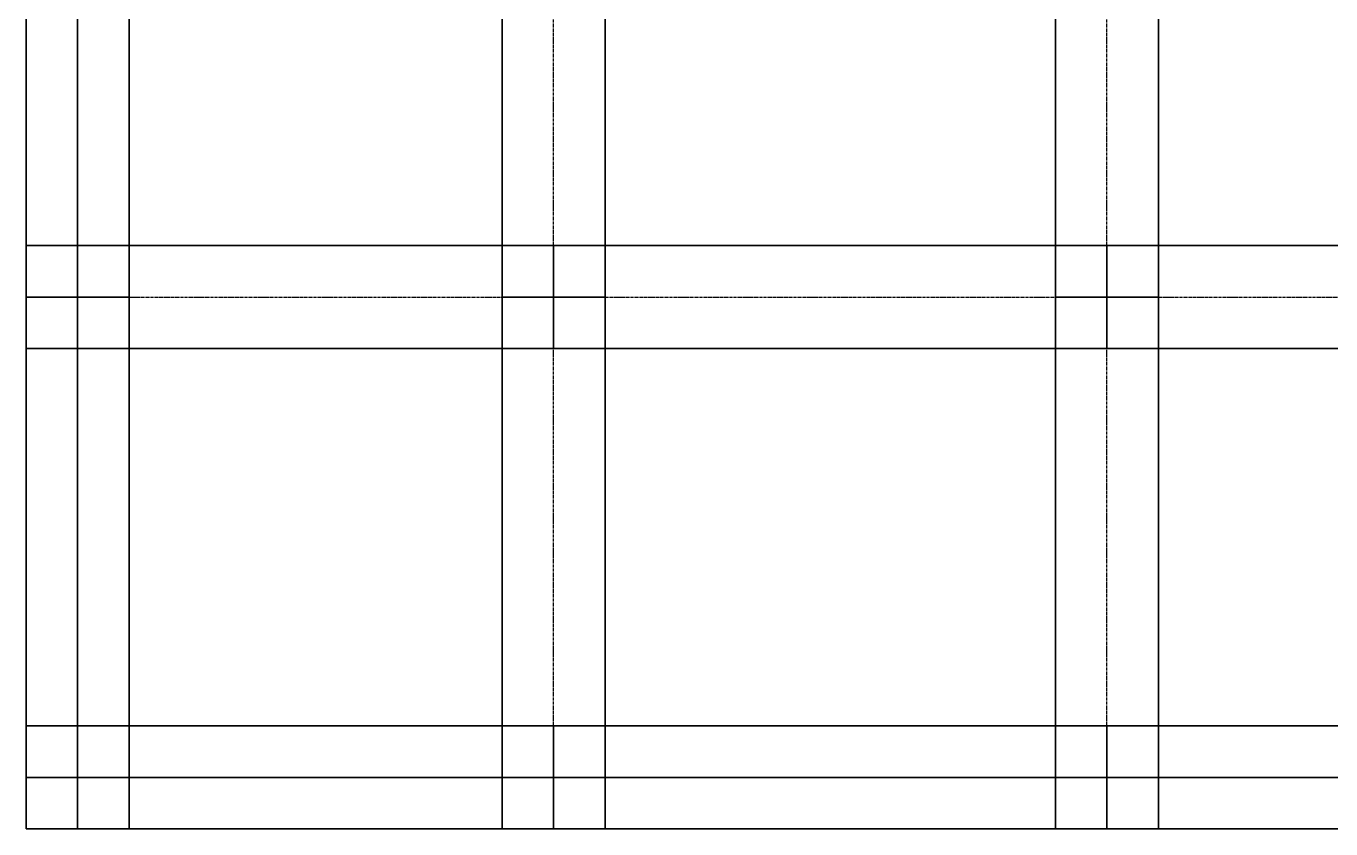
# Model space of a CAD drawing. Extents: x -12 to 2097, y 100 to 3117.
# Drawn here: x -12 to 292.2, y 100 to 287.1 of the extents above; entities that cross this region are included whole.
import ezdxf

# ---------------------------------------------------------------- set-up
doc = ezdxf.new("R2010")
doc.units = 0
doc.header["$MEASUREMENT"] = 0
doc.linetypes.add('Center', pattern=[2, 1.25, -0.25, 0.25, -0.25])
for name, color, linetype in [('BEAM', 5, 'CONTINUOUS'), ('CENTERLINES', 7, 'CONTINUOUS'), ('COLS', 5, 'CONTINUOUS'), ('SLAB', 6, 'CONTINUOUS')]:
    doc.layers.add(name, color=color, linetype=linetype)

msp = doc.modelspace()

# ---------------------------------------------------------------- linework, layer by layer
at = {"layer": 'BEAM', "color": 5, "linetype": 'CONTINUOUS'}
for points in [[(-12, 223.92, 600), (-12, 223.92, 624), (-12, 343.92, 624), (-12, 343.92, 600)], [(-12, 223.92, 624), (12, 223.92, 624), (12, 343.92, 624), (-12, 343.92, 624)], [(12, 223.92, 600), (-12, 223.92, 600), (-12, 343.92, 600), (12, 343.92, 600)], [(-12, 223.92, 468), (-12, 223.92, 492), (-12, 343.92, 492), (-12, 343.92, 468)], [(-12, 223.92, 492), (12, 223.92, 492), (12, 343.92, 492), (-12, 343.92, 492)], [(12, 223.92, 468), (-12, 223.92, 468), (-12, 343.92, 468), (12, 343.92, 468)], [(-12, 223.92, 336), (-12, 223.92, 360), (-12, 343.92, 360), (-12, 343.92, 336)], [(-12, 223.92, 360), (12, 223.92, 360), (12, 343.92, 360), (-12, 343.92, 360)], [(12, 223.92, 336), (-12, 223.92, 336), (-12, 343.92, 336), (12, 343.92, 336)], [(-12, 223.92, 204), (-12, 223.92, 228), (-12, 343.92, 228), (-12, 343.92, 204)], [(-12, 223.92, 228), (12, 223.92, 228), (12, 343.92, 228), (-12, 343.92, 228)], [(12, 223.92, 204), (-12, 223.92, 204), (-12, 343.92, 204), (12, 343.92, 204)], [(-12, 223.92, 60), (-12, 223.92, 84), (-12, 343.92, 84), (-12, 343.92, 60)], [(-12, 223.92, 84), (12, 223.92, 84), (12, 343.92, 84), (-12, 343.92, 84)], [(12, 223.92, 60), (-12, 223.92, 60), (-12, 343.92, 60), (12, 343.92, 60)], [(12, 223.92, 624), (12, 223.92, 600), (12, 343.92, 600), (12, 343.92, 624)], [(12, 223.92, 492), (12, 223.92, 468), (12, 343.92, 468), (12, 343.92, 492)], [(12, 223.92, 360), (12, 223.92, 336), (12, 343.92, 336), (12, 343.92, 360)], [(12, 223.92, 228), (12, 223.92, 204), (12, 343.92, 204), (12, 343.92, 228)], [(12, 223.92, 84), (12, 223.92, 60), (12, 343.92, 60), (12, 343.92, 84)], [(99, 223.92, 600), (99, 223.92, 624), (99, 343.92, 624), (99, 343.92, 600)], [(99, 223.92, 624), (123, 223.92, 624), (123, 343.92, 624), (99, 343.92, 624)], [(123, 223.92, 600), (99, 223.92, 600), (99, 343.92, 600), (123, 343.92, 600)], [(99, 223.92, 468), (99, 223.92, 492), (99, 343.92, 492), (99, 343.92, 468)], [(99, 223.92, 492), (123, 223.92, 492), (123, 343.92, 492), (99, 343.92, 492)], [(123, 223.92, 468), (99, 223.92, 468), (99, 343.92, 468), (123, 343.92, 468)], [(99, 223.92, 336), (99, 223.92, 360), (99, 343.92, 360), (99, 343.92, 336)], [(99, 223.92, 360), (123, 223.92, 360), (123, 343.92, 360), (99, 343.92, 360)], [(123, 223.92, 336), (99, 223.92, 336), (99, 343.92, 336), (123, 343.92, 336)], [(99, 223.92, 204), (99, 223.92, 228), (99, 343.92, 228), (99, 343.92, 204)], [(99, 223.92, 228), (123, 223.92, 228), (123, 343.92, 228), (99, 343.92, 228)], [(123, 223.92, 204), (99, 223.92, 204), (99, 343.92, 204), (123, 343.92, 204)], [(99, 223.92, 60), (99, 223.92, 84), (99, 343.92, 84), (99, 343.92, 60)], [(99, 223.92, 84), (123, 223.92, 84), (123, 343.92, 84), (99, 343.92, 84)], [(123, 223.92, 60), (99, 223.92, 60), (99, 343.92, 60), (123, 343.92, 60)], [(123, 223.92, 624), (123, 223.92, 600), (123, 343.92, 600), (123, 343.92, 624)], [(123, 223.92, 492), (123, 223.92, 468), (123, 343.92, 468), (123, 343.92, 492)], [(123, 223.92, 360), (123, 223.92, 336), (123, 343.92, 336), (123, 343.92, 360)], [(123, 223.92, 228), (123, 223.92, 204), (123, 343.92, 204), (123, 343.92, 228)], [(123, 223.92, 84), (123, 223.92, 60), (123, 343.92, 60), (123, 343.92, 84)], [(228, 223.92, 600), (228, 223.92, 624), (228, 343.92, 624), (228, 343.92, 600)], [(228, 223.92, 624), (252, 223.92, 624), (252, 343.92, 624), (228, 343.92, 624)], [(252, 223.92, 600), (228, 223.92, 600), (228, 343.92, 600), (252, 343.92, 600)], [(228, 223.92, 468), (228, 223.92, 492), (228, 343.92, 492), (228, 343.92, 468)], [(228, 223.92, 492), (252, 223.92, 492), (252, 343.92, 492), (228, 343.92, 492)], [(252, 223.92, 468), (228, 223.92, 468), (228, 343.92, 468), (252, 343.92, 468)], [(228, 223.92, 336), (228, 223.92, 360), (228, 343.92, 360), (228, 343.92, 336)], [(228, 223.92, 360), (252, 223.92, 360), (252, 343.92, 360), (228, 343.92, 360)], [(252, 223.92, 336), (228, 223.92, 336), (228, 343.92, 336), (252, 343.92, 336)], [(228, 223.92, 204), (228, 223.92, 228), (228, 343.92, 228), (228, 343.92, 204)], [(228, 223.92, 228), (252, 223.92, 228), (252, 343.92, 228), (228, 343.92, 228)], [(252, 223.92, 204), (228, 223.92, 204), (228, 343.92, 204), (252, 343.92, 204)], [(228, 223.92, 60), (228, 223.92, 84), (228, 343.92, 84), (228, 343.92, 60)], [(228, 223.92, 84), (252, 223.92, 84), (252, 343.92, 84), (228, 343.92, 84)], [(252, 223.92, 60), (228, 223.92, 60), (228, 343.92, 60), (252, 343.92, 60)], [(252, 223.92, 624), (252, 223.92, 600), (252, 343.92, 600), (252, 343.92, 624)], [(252, 223.92, 492), (252, 223.92, 468), (252, 343.92, 468), (252, 343.92, 492)], [(252, 223.92, 360), (252, 223.92, 336), (252, 343.92, 336), (252, 343.92, 360)], [(252, 223.92, 228), (252, 223.92, 204), (252, 343.92, 204), (252, 343.92, 228)], [(252, 223.92, 84), (252, 223.92, 60), (252, 343.92, 60), (252, 343.92, 84)], [(0, 235.92, 600), (0, 235.92, 624), (111, 235.92, 624), (111, 235.92, 600)], [(0, 235.92, 624), (0, 211.92, 624), (111, 211.92, 624), (111, 235.92, 624)], [(0, 211.92, 600), (0, 235.92, 600), (111, 235.92, 600), (111, 211.92, 600)], [(0, 235.92, 468), (0, 235.92, 492), (111, 235.92, 492), (111, 235.92, 468)], [(0, 235.92, 492), (0, 211.92, 492), (111, 211.92, 492), (111, 235.92, 492)], [(0, 211.92, 468), (0, 235.92, 468), (111, 235.92, 468), (111, 211.92, 468)], [(0, 235.92, 336), (0, 235.92, 360), (111, 235.92, 360), (111, 235.92, 336)], [(0, 235.92, 360), (0, 211.92, 360), (111, 211.92, 360), (111, 235.92, 360)], [(0, 211.92, 336), (0, 235.92, 336), (111, 235.92, 336), (111, 211.92, 336)], [(0, 235.92, 204), (0, 235.92, 228), (111, 235.92, 228), (111, 235.92, 204)], [(0, 235.92, 228), (0, 211.92, 228), (111, 211.92, 228), (111, 235.92, 228)], [(0, 211.92, 204), (0, 235.92, 204), (111, 235.92, 204), (111, 211.92, 204)], [(0, 235.92, 60), (0, 235.92, 84), (111, 235.92, 84), (111, 235.92, 60)], [(0, 235.92, 84), (0, 211.92, 84), (111, 211.92, 84), (111, 235.92, 84)], [(0, 211.92, 60), (0, 235.92, 60), (111, 235.92, 60), (111, 211.92, 60)], [(111, 235.92, 600), (111, 235.92, 624), (240, 235.92, 624), (240, 235.92, 600)], [(111, 235.92, 624), (111, 211.92, 624), (240, 211.92, 624), (240, 235.92, 624)], [(111, 211.92, 600), (111, 235.92, 600), (240, 235.92, 600), (240, 211.92, 600)], [(111, 235.92, 468), (111, 235.92, 492), (240, 235.92, 492), (240, 235.92, 468)], [(111, 235.92, 492), (111, 211.92, 492), (240, 211.92, 492), (240, 235.92, 492)], [(111, 211.92, 468), (111, 235.92, 468), (240, 235.92, 468), (240, 211.92, 468)], [(111, 235.92, 336), (111, 235.92, 360), (240, 235.92, 360), (240, 235.92, 336)], [(111, 235.92, 360), (111, 211.92, 360), (240, 211.92, 360), (240, 235.92, 360)], [(111, 211.92, 336), (111, 235.92, 336), (240, 235.92, 336), (240, 211.92, 336)], [(111, 235.92, 204), (111, 235.92, 228), (240, 235.92, 228), (240, 235.92, 204)], [(111, 235.92, 228), (111, 211.92, 228), (240, 211.92, 228), (240, 235.92, 228)], [(111, 211.92, 204), (111, 235.92, 204), (240, 235.92, 204), (240, 211.92, 204)], [(111, 235.92, 60), (111, 235.92, 84), (240, 235.92, 84), (240, 235.92, 60)], [(111, 235.92, 84), (111, 211.92, 84), (240, 211.92, 84), (240, 235.92, 84)], [(111, 211.92, 60), (111, 235.92, 60), (240, 235.92, 60), (240, 211.92, 60)], [(240, 235.92, 600), (240, 235.92, 624), (351, 235.92, 624), (351, 235.92, 600)], [(240, 235.92, 624), (240, 211.92, 624), (351, 211.92, 624), (351, 235.92, 624)], [(240, 211.92, 600), (240, 235.92, 600), (351, 235.92, 600), (351, 211.92, 600)], [(240, 235.92, 468), (240, 235.92, 492), (351, 235.92, 492), (351, 235.92, 468)], [(240, 235.92, 492), (240, 211.92, 492), (351, 211.92, 492), (351, 235.92, 492)], [(240, 211.92, 468), (240, 235.92, 468), (351, 235.92, 468), (351, 211.92, 468)], [(240, 235.92, 336), (240, 235.92, 360), (351, 235.92, 360), (351, 235.92, 336)], [(240, 235.92, 360), (240, 211.92, 360), (351, 211.92, 360), (351, 235.92, 360)], [(240, 211.92, 336), (240, 235.92, 336), (351, 235.92, 336), (351, 211.92, 336)], [(240, 235.92, 204), (240, 235.92, 228), (351, 235.92, 228), (351, 235.92, 204)], [(240, 235.92, 228), (240, 211.92, 228), (351, 211.92, 228), (351, 235.92, 228)], [(240, 211.92, 204), (240, 235.92, 204), (351, 235.92, 204), (351, 211.92, 204)], [(240, 235.92, 60), (240, 235.92, 84), (351, 235.92, 84), (351, 235.92, 60)], [(240, 235.92, 84), (240, 211.92, 84), (351, 211.92, 84), (351, 235.92, 84)], [(240, 211.92, 60), (240, 235.92, 60), (351, 235.92, 60), (351, 211.92, 60)], [(-12, 111.96, 600), (-12, 111.96, 624), (-12, 223.92, 624), (-12, 223.92, 600)], [(-12, 111.96, 624), (12, 111.96, 624), (12, 223.92, 624), (-12, 223.92, 624)], [(12, 111.96, 600), (-12, 111.96, 600), (-12, 223.92, 600), (12, 223.92, 600)], [(-12, 111.96, 468), (-12, 111.96, 492), (-12, 223.92, 492), (-12, 223.92, 468)], [(-12, 111.96, 492), (12, 111.96, 492), (12, 223.92, 492), (-12, 223.92, 492)], [(12, 111.96, 468), (-12, 111.96, 468), (-12, 223.92, 468), (12, 223.92, 468)], [(-12, 111.96, 336), (-12, 111.96, 360), (-12, 223.92, 360), (-12, 223.92, 336)], [(-12, 111.96, 360), (12, 111.96, 360), (12, 223.92, 360), (-12, 223.92, 360)], [(12, 111.96, 336), (-12, 111.96, 336), (-12, 223.92, 336), (12, 223.92, 336)], [(-12, 111.96, 204), (-12, 111.96, 228), (-12, 223.92, 228), (-12, 223.92, 204)], [(-12, 111.96, 228), (12, 111.96, 228), (12, 223.92, 228), (-12, 223.92, 228)], [(12, 111.96, 204), (-12, 111.96, 204), (-12, 223.92, 204), (12, 223.92, 204)], [(-12, 111.96, 60), (-12, 111.96, 84), (-12, 223.92, 84), (-12, 223.92, 60)], [(-12, 111.96, 84), (12, 111.96, 84), (12, 223.92, 84), (-12, 223.92, 84)], [(12, 111.96, 60), (-12, 111.96, 60), (-12, 223.92, 60), (12, 223.92, 60)], [(12, 111.96, 624), (12, 111.96, 600), (12, 223.92, 600), (12, 223.92, 624)], [(12, 111.96, 492), (12, 111.96, 468), (12, 223.92, 468), (12, 223.92, 492)], [(12, 111.96, 360), (12, 111.96, 336), (12, 223.92, 336), (12, 223.92, 360)], [(12, 111.96, 228), (12, 111.96, 204), (12, 223.92, 204), (12, 223.92, 228)], [(12, 111.96, 84), (12, 111.96, 60), (12, 223.92, 60), (12, 223.92, 84)], [(99, 111.96, 600), (99, 111.96, 624), (99, 223.92, 624), (99, 223.92, 600)], [(99, 111.96, 624), (123, 111.96, 624), (123, 223.92, 624), (99, 223.92, 624)], [(123, 111.96, 600), (99, 111.96, 600), (99, 223.92, 600), (123, 223.92, 600)], [(99, 111.96, 468), (99, 111.96, 492), (99, 223.92, 492), (99, 223.92, 468)], [(99, 111.96, 492), (123, 111.96, 492), (123, 223.92, 492), (99, 223.92, 492)], [(123, 111.96, 468), (99, 111.96, 468), (99, 223.92, 468), (123, 223.92, 468)], [(99, 111.96, 336), (99, 111.96, 360), (99, 223.92, 360), (99, 223.92, 336)], [(99, 111.96, 360), (123, 111.96, 360), (123, 223.92, 360), (99, 223.92, 360)], [(123, 111.96, 336), (99, 111.96, 336), (99, 223.92, 336), (123, 223.92, 336)], [(99, 111.96, 204), (99, 111.96, 228), (99, 223.92, 228), (99, 223.92, 204)], [(99, 111.96, 228), (123, 111.96, 228), (123, 223.92, 228), (99, 223.92, 228)], [(123, 111.96, 204), (99, 111.96, 204), (99, 223.92, 204), (123, 223.92, 204)], [(99, 111.96, 60), (99, 111.96, 84), (99, 223.92, 84), (99, 223.92, 60)], [(99, 111.96, 84), (123, 111.96, 84), (123, 223.92, 84), (99, 223.92, 84)], [(123, 111.96, 60), (99, 111.96, 60), (99, 223.92, 60), (123, 223.92, 60)], [(123, 111.96, 624), (123, 111.96, 600), (123, 223.92, 600), (123, 223.92, 624)], [(123, 111.96, 492), (123, 111.96, 468), (123, 223.92, 468), (123, 223.92, 492)], [(123, 111.96, 360), (123, 111.96, 336), (123, 223.92, 336), (123, 223.92, 360)], [(123, 111.96, 228), (123, 111.96, 204), (123, 223.92, 204), (123, 223.92, 228)], [(123, 111.96, 84), (123, 111.96, 60), (123, 223.92, 60), (123, 223.92, 84)], [(228, 111.96, 600), (228, 111.96, 624), (228, 223.92, 624), (228, 223.92, 600)], [(228, 111.96, 624), (252, 111.96, 624), (252, 223.92, 624), (228, 223.92, 624)], [(252, 111.96, 600), (228, 111.96, 600), (228, 223.92, 600), (252, 223.92, 600)], [(228, 111.96, 468), (228, 111.96, 492), (228, 223.92, 492), (228, 223.92, 468)], [(228, 111.96, 492), (252, 111.96, 492), (252, 223.92, 492), (228, 223.92, 492)], [(252, 111.96, 468), (228, 111.96, 468), (228, 223.92, 468), (252, 223.92, 468)], [(228, 111.96, 336), (228, 111.96, 360), (228, 223.92, 360), (228, 223.92, 336)], [(228, 111.96, 360), (252, 111.96, 360), (252, 223.92, 360), (228, 223.92, 360)], [(252, 111.96, 336), (228, 111.96, 336), (228, 223.92, 336), (252, 223.92, 336)], [(228, 111.96, 204), (228, 111.96, 228), (228, 223.92, 228), (228, 223.92, 204)], [(228, 111.96, 228), (252, 111.96, 228), (252, 223.92, 228), (228, 223.92, 228)], [(252, 111.96, 204), (228, 111.96, 204), (228, 223.92, 204), (252, 223.92, 204)], [(228, 111.96, 60), (228, 111.96, 84), (228, 223.92, 84), (228, 223.92, 60)], [(228, 111.96, 84), (252, 111.96, 84), (252, 223.92, 84), (228, 223.92, 84)], [(252, 111.96, 60), (228, 111.96, 60), (228, 223.92, 60), (252, 223.92, 60)], [(252, 111.96, 624), (252, 111.96, 600), (252, 223.92, 600), (252, 223.92, 624)], [(252, 111.96, 492), (252, 111.96, 468), (252, 223.92, 468), (252, 223.92, 492)], [(252, 111.96, 360), (252, 111.96, 336), (252, 223.92, 336), (252, 223.92, 360)], [(252, 111.96, 228), (252, 111.96, 204), (252, 223.92, 204), (252, 223.92, 228)], [(252, 111.96, 84), (252, 111.96, 60), (252, 223.92, 60), (252, 223.92, 84)], [(0, 211.92, 624), (0, 211.92, 600), (111, 211.92, 600), (111, 211.92, 624)], [(0, 211.92, 492), (0, 211.92, 468), (111, 211.92, 468), (111, 211.92, 492)], [(0, 211.92, 360), (0, 211.92, 336), (111, 211.92, 336), (111, 211.92, 360)], [(0, 211.92, 228), (0, 211.92, 204), (111, 211.92, 204), (111, 211.92, 228)], [(0, 211.92, 84), (0, 211.92, 60), (111, 211.92, 60), (111, 211.92, 84)], [(111, 211.92, 624), (111, 211.92, 600), (240, 211.92, 600), (240, 211.92, 624)], [(111, 211.92, 492), (111, 211.92, 468), (240, 211.92, 468), (240, 211.92, 492)], [(111, 211.92, 360), (111, 211.92, 336), (240, 211.92, 336), (240, 211.92, 360)], [(111, 211.92, 228), (111, 211.92, 204), (240, 211.92, 204), (240, 211.92, 228)], [(111, 211.92, 84), (111, 211.92, 60), (240, 211.92, 60), (240, 211.92, 84)], [(240, 211.92, 624), (240, 211.92, 600), (351, 211.92, 600), (351, 211.92, 624)], [(240, 211.92, 492), (240, 211.92, 468), (351, 211.92, 468), (351, 211.92, 492)], [(240, 211.92, 360), (240, 211.92, 336), (351, 211.92, 336), (351, 211.92, 360)], [(240, 211.92, 228), (240, 211.92, 204), (351, 211.92, 204), (351, 211.92, 228)], [(240, 211.92, 84), (240, 211.92, 60), (351, 211.92, 60), (351, 211.92, 84)], [(0, 123.96, 600), (0, 123.96, 624), (111, 123.96, 624), (111, 123.96, 600)], [(0, 123.96, 624), (0, 99.96, 624), (111, 99.96, 624), (111, 123.96, 624)], [(0, 99.96, 600), (0, 123.96, 600), (111, 123.96, 600), (111, 99.96, 600)], [(0, 123.96, 468), (0, 123.96, 492), (111, 123.96, 492), (111, 123.96, 468)], [(0, 123.96, 492), (0, 99.96, 492), (111, 99.96, 492), (111, 123.96, 492)], [(0, 99.96, 468), (0, 123.96, 468), (111, 123.96, 468), (111, 99.96, 468)], [(0, 123.96, 336), (0, 123.96, 360), (111, 123.96, 360), (111, 123.96, 336)], [(0, 123.96, 360), (0, 99.96, 360), (111, 99.96, 360), (111, 123.96, 360)], [(0, 99.96, 336), (0, 123.96, 336), (111, 123.96, 336), (111, 99.96, 336)], [(0, 123.96, 204), (0, 123.96, 228), (111, 123.96, 228), (111, 123.96, 204)], [(0, 123.96, 228), (0, 99.96, 228), (111, 99.96, 228), (111, 123.96, 228)], [(0, 99.96, 204), (0, 123.96, 204), (111, 123.96, 204), (111, 99.96, 204)], [(0, 123.96, 60), (0, 123.96, 84), (111, 123.96, 84), (111, 123.96, 60)], [(0, 123.96, 84), (0, 99.96, 84), (111, 99.96, 84), (111, 123.96, 84)], [(0, 99.96, 60), (0, 123.96, 60), (111, 123.96, 60), (111, 99.96, 60)], [(111, 123.96, 600), (111, 123.96, 624), (240, 123.96, 624), (240, 123.96, 600)], [(111, 123.96, 624), (111, 99.96, 624), (240, 99.96, 624), (240, 123.96, 624)], [(111, 99.96, 600), (111, 123.96, 600), (240, 123.96, 600), (240, 99.96, 600)], [(111, 123.96, 468), (111, 123.96, 492), (240, 123.96, 492), (240, 123.96, 468)], [(111, 123.96, 492), (111, 99.96, 492), (240, 99.96, 492), (240, 123.96, 492)], [(111, 99.96, 468), (111, 123.96, 468), (240, 123.96, 468), (240, 99.96, 468)], [(111, 123.96, 336), (111, 123.96, 360), (240, 123.96, 360), (240, 123.96, 336)], [(111, 123.96, 360), (111, 99.96, 360), (240, 99.96, 360), (240, 123.96, 360)], [(111, 99.96, 336), (111, 123.96, 336), (240, 123.96, 336), (240, 99.96, 336)], [(111, 123.96, 204), (111, 123.96, 228), (240, 123.96, 228), (240, 123.96, 204)], [(111, 123.96, 228), (111, 99.96, 228), (240, 99.96, 228), (240, 123.96, 228)], [(111, 99.96, 204), (111, 123.96, 204), (240, 123.96, 204), (240, 99.96, 204)], [(111, 123.96, 60), (111, 123.96, 84), (240, 123.96, 84), (240, 123.96, 60)], [(111, 123.96, 84), (111, 99.96, 84), (240, 99.96, 84), (240, 123.96, 84)], [(111, 99.96, 60), (111, 123.96, 60), (240, 123.96, 60), (240, 99.96, 60)], [(240, 123.96, 600), (240, 123.96, 624), (351, 123.96, 624), (351, 123.96, 600)], [(240, 123.96, 624), (240, 99.96, 624), (351, 99.96, 624), (351, 123.96, 624)], [(240, 99.96, 600), (240, 123.96, 600), (351, 123.96, 600), (351, 99.96, 600)], [(240, 123.96, 468), (240, 123.96, 492), (351, 123.96, 492), (351, 123.96, 468)], [(240, 123.96, 492), (240, 99.96, 492), (351, 99.96, 492), (351, 123.96, 492)], [(240, 99.96, 468), (240, 123.96, 468), (351, 123.96, 468), (351, 99.96, 468)], [(240, 123.96, 336), (240, 123.96, 360), (351, 123.96, 360), (351, 123.96, 336)], [(240, 123.96, 360), (240, 99.96, 360), (351, 99.96, 360), (351, 123.96, 360)], [(240, 99.96, 336), (240, 123.96, 336), (351, 123.96, 336), (351, 99.96, 336)], [(240, 123.96, 204), (240, 123.96, 228), (351, 123.96, 228), (351, 123.96, 204)], [(240, 123.96, 228), (240, 99.96, 228), (351, 99.96, 228), (351, 123.96, 228)], [(240, 99.96, 204), (240, 123.96, 204), (351, 123.96, 204), (351, 99.96, 204)], [(240, 123.96, 60), (240, 123.96, 84), (351, 123.96, 84), (351, 123.96, 60)], [(240, 123.96, 84), (240, 99.96, 84), (351, 99.96, 84), (351, 123.96, 84)], [(240, 99.96, 60), (240, 123.96, 60), (351, 123.96, 60), (351, 99.96, 60)], [(0, 99.96, 624), (0, 99.96, 600), (111, 99.96, 600), (111, 99.96, 624)], [(0, 99.96, 492), (0, 99.96, 468), (111, 99.96, 468), (111, 99.96, 492)], [(0, 99.96, 360), (0, 99.96, 336), (111, 99.96, 336), (111, 99.96, 360)], [(0, 99.96, 228), (0, 99.96, 204), (111, 99.96, 204), (111, 99.96, 228)], [(0, 99.96, 84), (0, 99.96, 60), (111, 99.96, 60), (111, 99.96, 84)], [(111, 99.96, 624), (111, 99.96, 600), (240, 99.96, 600), (240, 99.96, 624)], [(111, 99.96, 492), (111, 99.96, 468), (240, 99.96, 468), (240, 99.96, 492)], [(111, 99.96, 360), (111, 99.96, 336), (240, 99.96, 336), (240, 99.96, 360)], [(111, 99.96, 228), (111, 99.96, 204), (240, 99.96, 204), (240, 99.96, 228)], [(111, 99.96, 84), (111, 99.96, 60), (240, 99.96, 60), (240, 99.96, 84)], [(240, 99.96, 624), (240, 99.96, 600), (351, 99.96, 600), (351, 99.96, 624)], [(240, 99.96, 492), (240, 99.96, 468), (351, 99.96, 468), (351, 99.96, 492)], [(240, 99.96, 360), (240, 99.96, 336), (351, 99.96, 336), (351, 99.96, 360)], [(240, 99.96, 228), (240, 99.96, 204), (351, 99.96, 204), (351, 99.96, 228)], [(240, 99.96, 84), (240, 99.96, 60), (351, 99.96, 60), (351, 99.96, 84)]]:
    msp.add_3dface(points, dxfattribs=at)
at = {"layer": 'CENTERLINES', "color": 0, "linetype": 'CENTER', "ltscale": 0.5}
for p, q in [((0, 223.92, 624), (0, 343.92, 624)), ((0, 223.92, 492), (0, 343.92, 492)), ((0, 223.92, 360), (0, 343.92, 360)), ((0, 223.92, 228), (0, 343.92, 228)), ((0, 223.92, 84), (0, 343.92, 84)), ((111, 223.92, 624), (111, 343.92, 624)), ((111, 223.92, 492), (111, 343.92, 492)), ((111, 223.92, 360), (111, 343.92, 360)), ((111, 223.92, 228), (111, 343.92, 228)), ((111, 223.92, 84), (111, 343.92, 84)), ((240, 223.92, 624), (240, 343.92, 624)), ((240, 223.92, 492), (240, 343.92, 492)), ((240, 223.92, 360), (240, 343.92, 360)), ((240, 223.92, 228), (240, 343.92, 228)), ((240, 223.92, 84), (240, 343.92, 84)), ((0, 111.96, 624), (0, 223.92, 624)), ((0, 111.96, 492), (0, 223.92, 492)), ((0, 111.96, 360), (0, 223.92, 360)), ((0, 111.96, 228), (0, 223.92, 228)), ((0, 111.96, 84), (0, 223.92, 84)), ((0, 223.92, 624), (111, 223.92, 624)), ((0, 223.92, 492), (111, 223.92, 492)), ((0, 223.92, 360), (111, 223.92, 360)), ((0, 223.92, 228), (111, 223.92, 228)), ((0, 223.92, 84), (111, 223.92, 84)), ((0, 223.92, 492), (0, 223.92, 624)), ((0, 223.92, 360), (0, 223.92, 492)), ((0, 223.92, 228), (0, 223.92, 360)), ((0, 223.92, 84), (0, 223.92, 228)), ((0, 223.92, 24), (0, 223.92, 84)), ((0, 223.92), (0, 223.92, 24)), ((111, 111.96, 624), (111, 223.92, 624)), ((111, 111.96, 492), (111, 223.92, 492)), ((111, 111.96, 360), (111, 223.92, 360)), ((111, 111.96, 228), (111, 223.92, 228)), ((111, 111.96, 84), (111, 223.92, 84)), ((111, 223.92, 624), (240, 223.92, 624)), ((111, 223.92, 492), (240, 223.92, 492)), ((111, 223.92, 360), (240, 223.92, 360)), ((111, 223.92, 228), (240, 223.92, 228)), ((111, 223.92, 84), (240, 223.92, 84)), ((111, 223.92, 492), (111, 223.92, 624)), ((111, 223.92, 360), (111, 223.92, 492)), ((111, 223.92, 228), (111, 223.92, 360)), ((111, 223.92, 84), (111, 223.92, 228)), ((111, 223.92, 24), (111, 223.92, 84)), ((111, 223.92), (111, 223.92, 24)), ((240, 111.96, 624), (240, 223.92, 624)), ((240, 111.96, 492), (240, 223.92, 492)), ((240, 111.96, 360), (240, 223.92, 360)), ((240, 111.96, 228), (240, 223.92, 228)), ((240, 111.96, 84), (240, 223.92, 84)), ((240, 223.92, 624), (351, 223.92, 624)), ((240, 223.92, 492), (351, 223.92, 492)), ((240, 223.92, 360), (351, 223.92, 360)), ((240, 223.92, 228), (351, 223.92, 228)), ((240, 223.92, 84), (351, 223.92, 84)), ((240, 223.92, 492), (240, 223.92, 624)), ((240, 223.92, 360), (240, 223.92, 492)), ((240, 223.92, 228), (240, 223.92, 360)), ((240, 223.92, 84), (240, 223.92, 228)), ((240, 223.92, 24), (240, 223.92, 84)), ((240, 223.92), (240, 223.92, 24)), ((0, 111.96, 624), (111, 111.96, 624)), ((0, 111.96, 492), (111, 111.96, 492)), ((0, 111.96, 360), (111, 111.96, 360)), ((0, 111.96, 228), (111, 111.96, 228)), ((0, 111.96, 84), (111, 111.96, 84)), ((0, 111.96, 492), (0, 111.96, 624)), ((0, 111.96, 360), (0, 111.96, 492)), ((0, 111.96, 228), (0, 111.96, 360)), ((0, 111.96, 84), (0, 111.96, 228)), ((0, 111.96, 24), (0, 111.96, 84)), ((0, 111.96), (0, 111.96, 24)), ((111, 111.96, 624), (240, 111.96, 624)), ((111, 111.96, 492), (240, 111.96, 492)), ((111, 111.96, 360), (240, 111.96, 360)), ((111, 111.96, 228), (240, 111.96, 228)), ((111, 111.96, 84), (240, 111.96, 84)), ((111, 111.96, 492), (111, 111.96, 624)), ((111, 111.96, 360), (111, 111.96, 492)), ((111, 111.96, 228), (111, 111.96, 360)), ((111, 111.96, 84), (111, 111.96, 228)), ((111, 111.96, 24), (111, 111.96, 84)), ((111, 111.96), (111, 111.96, 24)), ((240, 111.96, 624), (351, 111.96, 624)), ((240, 111.96, 492), (351, 111.96, 492)), ((240, 111.96, 360), (351, 111.96, 360)), ((240, 111.96, 228), (351, 111.96, 228)), ((240, 111.96, 84), (351, 111.96, 84)), ((240, 111.96, 492), (240, 111.96, 624)), ((240, 111.96, 360), (240, 111.96, 492)), ((240, 111.96, 228), (240, 111.96, 360)), ((240, 111.96, 84), (240, 111.96, 228)), ((240, 111.96, 24), (240, 111.96, 84)), ((240, 111.96), (240, 111.96, 24))]:
    msp.add_line(p, q, dxfattribs=at)
at = {"layer": 'CENTERLINES', "color": 0, "linetype": 'CENTER'}
for elevation in [624, 492, 360, 228, 84]:
    msp.add_lwpolyline([(1170, 111.96), (1098, 111.96), (987, 111.96), (915, 111.96), (744, 111.96), (573, 111.96), (402, 111.96), (351, 111.96), (240, 111.96), (111, 111.96), (0, 111.96), (0, 223.92), (0, 343.92), (0, 454.92), (0, 514.92), (0, 685.92), (0, 856.92), (0, 1027.92), (0, 1198.92), (0, 1369.92), (0, 1540.92), (0, 1711.92)], dxfattribs=dict(at, elevation=elevation))
at = {"layer": 'COLS', "color": 5, "linetype": 'CONTINUOUS'}
for points in [[(12, 235.92, 492), (-12, 235.92, 492), (-12, 235.92, 624), (12, 235.92, 624)], [(-12, 235.92, 492), (-12, 211.92, 492), (-12, 211.92, 624), (-12, 235.92, 624)], [(12, 235.92, 360), (-12, 235.92, 360), (-12, 235.92, 492), (12, 235.92, 492)], [(-12, 235.92, 360), (-12, 211.92, 360), (-12, 211.92, 492), (-12, 235.92, 492)], [(12, 235.92, 228), (-12, 235.92, 228), (-12, 235.92, 360), (12, 235.92, 360)], [(-12, 235.92, 228), (-12, 211.92, 228), (-12, 211.92, 360), (-12, 235.92, 360)], [(12, 235.92, 84), (-12, 235.92, 84), (-12, 235.92, 228), (12, 235.92, 228)], [(-12, 235.92, 84), (-12, 211.92, 84), (-12, 211.92, 228), (-12, 235.92, 228)], [(12, 235.92, 24), (-12, 235.92, 24), (-12, 235.92, 84), (12, 235.92, 84)], [(-12, 235.92, 24), (-12, 211.92, 24), (-12, 211.92, 84), (-12, 235.92, 84)], [(12, 235.92), (-12, 235.92), (-12, 235.92, 24), (12, 235.92, 24)], [(-12, 235.92), (-12, 211.92), (-12, 211.92, 24), (-12, 235.92, 24)], [(12, 211.92, 492), (12, 235.92, 492), (12, 235.92, 624), (12, 211.92, 624)], [(12, 211.92, 360), (12, 235.92, 360), (12, 235.92, 492), (12, 211.92, 492)], [(12, 211.92, 228), (12, 235.92, 228), (12, 235.92, 360), (12, 211.92, 360)], [(12, 211.92, 84), (12, 235.92, 84), (12, 235.92, 228), (12, 211.92, 228)], [(12, 211.92, 24), (12, 235.92, 24), (12, 235.92, 84), (12, 211.92, 84)], [(12, 211.92), (12, 235.92), (12, 235.92, 24), (12, 211.92, 24)], [(123, 235.92, 492), (99, 235.92, 492), (99, 235.92, 624), (123, 235.92, 624)], [(99, 235.92, 492), (99, 211.92, 492), (99, 211.92, 624), (99, 235.92, 624)], [(123, 235.92, 360), (99, 235.92, 360), (99, 235.92, 492), (123, 235.92, 492)], [(99, 235.92, 360), (99, 211.92, 360), (99, 211.92, 492), (99, 235.92, 492)], [(123, 235.92, 228), (99, 235.92, 228), (99, 235.92, 360), (123, 235.92, 360)], [(99, 235.92, 228), (99, 211.92, 228), (99, 211.92, 360), (99, 235.92, 360)], [(123, 235.92, 84), (99, 235.92, 84), (99, 235.92, 228), (123, 235.92, 228)], [(99, 235.92, 84), (99, 211.92, 84), (99, 211.92, 228), (99, 235.92, 228)], [(123, 235.92, 24), (99, 235.92, 24), (99, 235.92, 84), (123, 235.92, 84)], [(99, 235.92, 24), (99, 211.92, 24), (99, 211.92, 84), (99, 235.92, 84)], [(123, 235.92), (99, 235.92), (99, 235.92, 24), (123, 235.92, 24)], [(99, 235.92), (99, 211.92), (99, 211.92, 24), (99, 235.92, 24)], [(123, 211.92, 492), (123, 235.92, 492), (123, 235.92, 624), (123, 211.92, 624)], [(123, 211.92, 360), (123, 235.92, 360), (123, 235.92, 492), (123, 211.92, 492)], [(123, 211.92, 228), (123, 235.92, 228), (123, 235.92, 360), (123, 211.92, 360)], [(123, 211.92, 84), (123, 235.92, 84), (123, 235.92, 228), (123, 211.92, 228)], [(123, 211.92, 24), (123, 235.92, 24), (123, 235.92, 84), (123, 211.92, 84)], [(123, 211.92), (123, 235.92), (123, 235.92, 24), (123, 211.92, 24)], [(252, 235.92, 492), (228, 235.92, 492), (228, 235.92, 624), (252, 235.92, 624)], [(228, 235.92, 492), (228, 211.92, 492), (228, 211.92, 624), (228, 235.92, 624)], [(252, 235.92, 360), (228, 235.92, 360), (228, 235.92, 492), (252, 235.92, 492)], [(228, 235.92, 360), (228, 211.92, 360), (228, 211.92, 492), (228, 235.92, 492)], [(252, 235.92, 228), (228, 235.92, 228), (228, 235.92, 360), (252, 235.92, 360)], [(228, 235.92, 228), (228, 211.92, 228), (228, 211.92, 360), (228, 235.92, 360)], [(252, 235.92, 84), (228, 235.92, 84), (228, 235.92, 228), (252, 235.92, 228)], [(228, 235.92, 84), (228, 211.92, 84), (228, 211.92, 228), (228, 235.92, 228)], [(252, 235.92, 24), (228, 235.92, 24), (228, 235.92, 84), (252, 235.92, 84)], [(228, 235.92, 24), (228, 211.92, 24), (228, 211.92, 84), (228, 235.92, 84)], [(252, 235.92), (228, 235.92), (228, 235.92, 24), (252, 235.92, 24)], [(228, 235.92), (228, 211.92), (228, 211.92, 24), (228, 235.92, 24)], [(252, 211.92, 492), (252, 235.92, 492), (252, 235.92, 624), (252, 211.92, 624)], [(252, 211.92, 360), (252, 235.92, 360), (252, 235.92, 492), (252, 211.92, 492)], [(252, 211.92, 228), (252, 235.92, 228), (252, 235.92, 360), (252, 211.92, 360)], [(252, 211.92, 84), (252, 235.92, 84), (252, 235.92, 228), (252, 211.92, 228)], [(252, 211.92, 24), (252, 235.92, 24), (252, 235.92, 84), (252, 211.92, 84)], [(252, 211.92), (252, 235.92), (252, 235.92, 24), (252, 211.92, 24)], [(-12, 211.92, 492), (12, 211.92, 492), (12, 211.92, 624), (-12, 211.92, 624)], [(-12, 211.92, 360), (12, 211.92, 360), (12, 211.92, 492), (-12, 211.92, 492)], [(-12, 211.92, 228), (12, 211.92, 228), (12, 211.92, 360), (-12, 211.92, 360)], [(-12, 211.92, 84), (12, 211.92, 84), (12, 211.92, 228), (-12, 211.92, 228)], [(-12, 211.92, 24), (12, 211.92, 24), (12, 211.92, 84), (-12, 211.92, 84)], [(-12, 211.92), (12, 211.92), (12, 211.92, 24), (-12, 211.92, 24)], [(99, 211.92, 492), (123, 211.92, 492), (123, 211.92, 624), (99, 211.92, 624)], [(99, 211.92, 360), (123, 211.92, 360), (123, 211.92, 492), (99, 211.92, 492)], [(99, 211.92, 228), (123, 211.92, 228), (123, 211.92, 360), (99, 211.92, 360)], [(99, 211.92, 84), (123, 211.92, 84), (123, 211.92, 228), (99, 211.92, 228)], [(99, 211.92, 24), (123, 211.92, 24), (123, 211.92, 84), (99, 211.92, 84)], [(99, 211.92), (123, 211.92), (123, 211.92, 24), (99, 211.92, 24)], [(228, 211.92, 492), (252, 211.92, 492), (252, 211.92, 624), (228, 211.92, 624)], [(228, 211.92, 360), (252, 211.92, 360), (252, 211.92, 492), (228, 211.92, 492)], [(228, 211.92, 228), (252, 211.92, 228), (252, 211.92, 360), (228, 211.92, 360)], [(228, 211.92, 84), (252, 211.92, 84), (252, 211.92, 228), (228, 211.92, 228)], [(228, 211.92, 24), (252, 211.92, 24), (252, 211.92, 84), (228, 211.92, 84)], [(228, 211.92), (252, 211.92), (252, 211.92, 24), (228, 211.92, 24)], [(12, 123.96, 492), (-12, 123.96, 492), (-12, 123.96, 624), (12, 123.96, 624)], [(-12, 123.96, 492), (-12, 99.96, 492), (-12, 99.96, 624), (-12, 123.96, 624)], [(12, 123.96, 360), (-12, 123.96, 360), (-12, 123.96, 492), (12, 123.96, 492)], [(-12, 123.96, 360), (-12, 99.96, 360), (-12, 99.96, 492), (-12, 123.96, 492)], [(12, 123.96, 228), (-12, 123.96, 228), (-12, 123.96, 360), (12, 123.96, 360)], [(-12, 123.96, 228), (-12, 99.96, 228), (-12, 99.96, 360), (-12, 123.96, 360)], [(12, 123.96, 84), (-12, 123.96, 84), (-12, 123.96, 228), (12, 123.96, 228)], [(-12, 123.96, 84), (-12, 99.96, 84), (-12, 99.96, 228), (-12, 123.96, 228)], [(12, 123.96, 24), (-12, 123.96, 24), (-12, 123.96, 84), (12, 123.96, 84)], [(-12, 123.96, 24), (-12, 99.96, 24), (-12, 99.96, 84), (-12, 123.96, 84)], [(12, 123.96), (-12, 123.96), (-12, 123.96, 24), (12, 123.96, 24)], [(-12, 123.96), (-12, 99.96), (-12, 99.96, 24), (-12, 123.96, 24)], [(12, 99.96, 492), (12, 123.96, 492), (12, 123.96, 624), (12, 99.96, 624)], [(12, 99.96, 360), (12, 123.96, 360), (12, 123.96, 492), (12, 99.96, 492)], [(12, 99.96, 228), (12, 123.96, 228), (12, 123.96, 360), (12, 99.96, 360)], [(12, 99.96, 84), (12, 123.96, 84), (12, 123.96, 228), (12, 99.96, 228)], [(12, 99.96, 24), (12, 123.96, 24), (12, 123.96, 84), (12, 99.96, 84)], [(12, 99.96), (12, 123.96), (12, 123.96, 24), (12, 99.96, 24)], [(123, 123.96, 492), (99, 123.96, 492), (99, 123.96, 624), (123, 123.96, 624)], [(99, 123.96, 492), (99, 99.96, 492), (99, 99.96, 624), (99, 123.96, 624)], [(123, 123.96, 360), (99, 123.96, 360), (99, 123.96, 492), (123, 123.96, 492)], [(99, 123.96, 360), (99, 99.96, 360), (99, 99.96, 492), (99, 123.96, 492)], [(123, 123.96, 228), (99, 123.96, 228), (99, 123.96, 360), (123, 123.96, 360)], [(99, 123.96, 228), (99, 99.96, 228), (99, 99.96, 360), (99, 123.96, 360)], [(123, 123.96, 84), (99, 123.96, 84), (99, 123.96, 228), (123, 123.96, 228)], [(99, 123.96, 84), (99, 99.96, 84), (99, 99.96, 228), (99, 123.96, 228)], [(123, 123.96, 24), (99, 123.96, 24), (99, 123.96, 84), (123, 123.96, 84)], [(99, 123.96, 24), (99, 99.96, 24), (99, 99.96, 84), (99, 123.96, 84)], [(123, 123.96), (99, 123.96), (99, 123.96, 24), (123, 123.96, 24)], [(99, 123.96), (99, 99.96), (99, 99.96, 24), (99, 123.96, 24)], [(123, 99.96, 492), (123, 123.96, 492), (123, 123.96, 624), (123, 99.96, 624)], [(123, 99.96, 360), (123, 123.96, 360), (123, 123.96, 492), (123, 99.96, 492)], [(123, 99.96, 228), (123, 123.96, 228), (123, 123.96, 360), (123, 99.96, 360)], [(123, 99.96, 84), (123, 123.96, 84), (123, 123.96, 228), (123, 99.96, 228)], [(123, 99.96, 24), (123, 123.96, 24), (123, 123.96, 84), (123, 99.96, 84)], [(123, 99.96), (123, 123.96), (123, 123.96, 24), (123, 99.96, 24)], [(252, 123.96, 492), (228, 123.96, 492), (228, 123.96, 624), (252, 123.96, 624)], [(228, 123.96, 492), (228, 99.96, 492), (228, 99.96, 624), (228, 123.96, 624)], [(252, 123.96, 360), (228, 123.96, 360), (228, 123.96, 492), (252, 123.96, 492)], [(228, 123.96, 360), (228, 99.96, 360), (228, 99.96, 492), (228, 123.96, 492)], [(252, 123.96, 228), (228, 123.96, 228), (228, 123.96, 360), (252, 123.96, 360)], [(228, 123.96, 228), (228, 99.96, 228), (228, 99.96, 360), (228, 123.96, 360)], [(252, 123.96, 84), (228, 123.96, 84), (228, 123.96, 228), (252, 123.96, 228)], [(228, 123.96, 84), (228, 99.96, 84), (228, 99.96, 228), (228, 123.96, 228)], [(252, 123.96, 24), (228, 123.96, 24), (228, 123.96, 84), (252, 123.96, 84)], [(228, 123.96, 24), (228, 99.96, 24), (228, 99.96, 84), (228, 123.96, 84)], [(252, 123.96), (228, 123.96), (228, 123.96, 24), (252, 123.96, 24)], [(228, 123.96), (228, 99.96), (228, 99.96, 24), (228, 123.96, 24)], [(252, 99.96, 492), (252, 123.96, 492), (252, 123.96, 624), (252, 99.96, 624)], [(252, 99.96, 360), (252, 123.96, 360), (252, 123.96, 492), (252, 99.96, 492)], [(252, 99.96, 228), (252, 123.96, 228), (252, 123.96, 360), (252, 99.96, 360)], [(252, 99.96, 84), (252, 123.96, 84), (252, 123.96, 228), (252, 99.96, 228)], [(252, 99.96, 24), (252, 123.96, 24), (252, 123.96, 84), (252, 99.96, 84)], [(252, 99.96), (252, 123.96), (252, 123.96, 24), (252, 99.96, 24)], [(-12, 99.96, 492), (12, 99.96, 492), (12, 99.96, 624), (-12, 99.96, 624)], [(-12, 99.96, 360), (12, 99.96, 360), (12, 99.96, 492), (-12, 99.96, 492)], [(-12, 99.96, 228), (12, 99.96, 228), (12, 99.96, 360), (-12, 99.96, 360)], [(-12, 99.96, 84), (12, 99.96, 84), (12, 99.96, 228), (-12, 99.96, 228)], [(-12, 99.96, 24), (12, 99.96, 24), (12, 99.96, 84), (-12, 99.96, 84)], [(-12, 99.96), (12, 99.96), (12, 99.96, 24), (-12, 99.96, 24)], [(99, 99.96, 492), (123, 99.96, 492), (123, 99.96, 624), (99, 99.96, 624)], [(99, 99.96, 360), (123, 99.96, 360), (123, 99.96, 492), (99, 99.96, 492)], [(99, 99.96, 228), (123, 99.96, 228), (123, 99.96, 360), (99, 99.96, 360)], [(99, 99.96, 84), (123, 99.96, 84), (123, 99.96, 228), (99, 99.96, 228)], [(99, 99.96, 24), (123, 99.96, 24), (123, 99.96, 84), (99, 99.96, 84)], [(99, 99.96), (123, 99.96), (123, 99.96, 24), (99, 99.96, 24)], [(228, 99.96, 492), (252, 99.96, 492), (252, 99.96, 624), (228, 99.96, 624)], [(228, 99.96, 360), (252, 99.96, 360), (252, 99.96, 492), (228, 99.96, 492)], [(228, 99.96, 228), (252, 99.96, 228), (252, 99.96, 360), (228, 99.96, 360)], [(228, 99.96, 84), (252, 99.96, 84), (252, 99.96, 228), (228, 99.96, 228)], [(228, 99.96, 24), (252, 99.96, 24), (252, 99.96, 84), (228, 99.96, 84)], [(228, 99.96), (252, 99.96), (252, 99.96, 24), (228, 99.96, 24)]]:
    msp.add_3dface(points, dxfattribs=at)
at = {"layer": 'SLAB', "color": 6, "linetype": 'CONTINUOUS'}
for points in [[(0, 223.92, 624), (0, 343.92, 624), (0, 343.92, 629), (0, 223.92, 629)], [(0, 223.92, 492), (0, 343.92, 492), (0, 343.92, 497), (0, 223.92, 497)], [(0, 223.92, 360), (0, 343.92, 360), (0, 343.92, 365), (0, 223.92, 365)], [(0, 223.92, 228), (0, 343.92, 228), (0, 343.92, 233), (0, 223.92, 233)], [(0, 223.92, 84), (0, 343.92, 84), (0, 343.92, 89), (0, 223.92, 89)], [(0, 111.96, 624), (0, 223.92, 624), (0, 223.92, 629), (0, 111.96, 629)], [(0, 111.96, 492), (0, 223.92, 492), (0, 223.92, 497), (0, 111.96, 497)], [(0, 111.96, 360), (0, 223.92, 360), (0, 223.92, 365), (0, 111.96, 365)], [(0, 111.96, 228), (0, 223.92, 228), (0, 223.92, 233), (0, 111.96, 233)], [(0, 111.96, 84), (0, 223.92, 84), (0, 223.92, 89), (0, 111.96, 89)], [(111, 111.96, 624), (0, 111.96, 624), (0, 111.96, 629), (111, 111.96, 629)], [(111, 111.96, 492), (0, 111.96, 492), (0, 111.96, 497), (111, 111.96, 497)], [(111, 111.96, 360), (0, 111.96, 360), (0, 111.96, 365), (111, 111.96, 365)], [(111, 111.96, 228), (0, 111.96, 228), (0, 111.96, 233), (111, 111.96, 233)], [(111, 111.96, 84), (0, 111.96, 84), (0, 111.96, 89), (111, 111.96, 89)], [(240, 111.96, 624), (111, 111.96, 624), (111, 111.96, 629), (240, 111.96, 629)], [(240, 111.96, 492), (111, 111.96, 492), (111, 111.96, 497), (240, 111.96, 497)], [(240, 111.96, 360), (111, 111.96, 360), (111, 111.96, 365), (240, 111.96, 365)], [(240, 111.96, 228), (111, 111.96, 228), (111, 111.96, 233), (240, 111.96, 233)], [(240, 111.96, 84), (111, 111.96, 84), (111, 111.96, 89), (240, 111.96, 89)], [(351, 111.96, 624), (240, 111.96, 624), (240, 111.96, 629), (351, 111.96, 629)], [(351, 111.96, 492), (240, 111.96, 492), (240, 111.96, 497), (351, 111.96, 497)], [(351, 111.96, 360), (240, 111.96, 360), (240, 111.96, 365), (351, 111.96, 365)], [(351, 111.96, 228), (240, 111.96, 228), (240, 111.96, 233), (351, 111.96, 233)], [(351, 111.96, 84), (240, 111.96, 84), (240, 111.96, 89), (351, 111.96, 89)]]:
    msp.add_3dface(points, dxfattribs=at)

doc.saveas('drawing.dxf')
